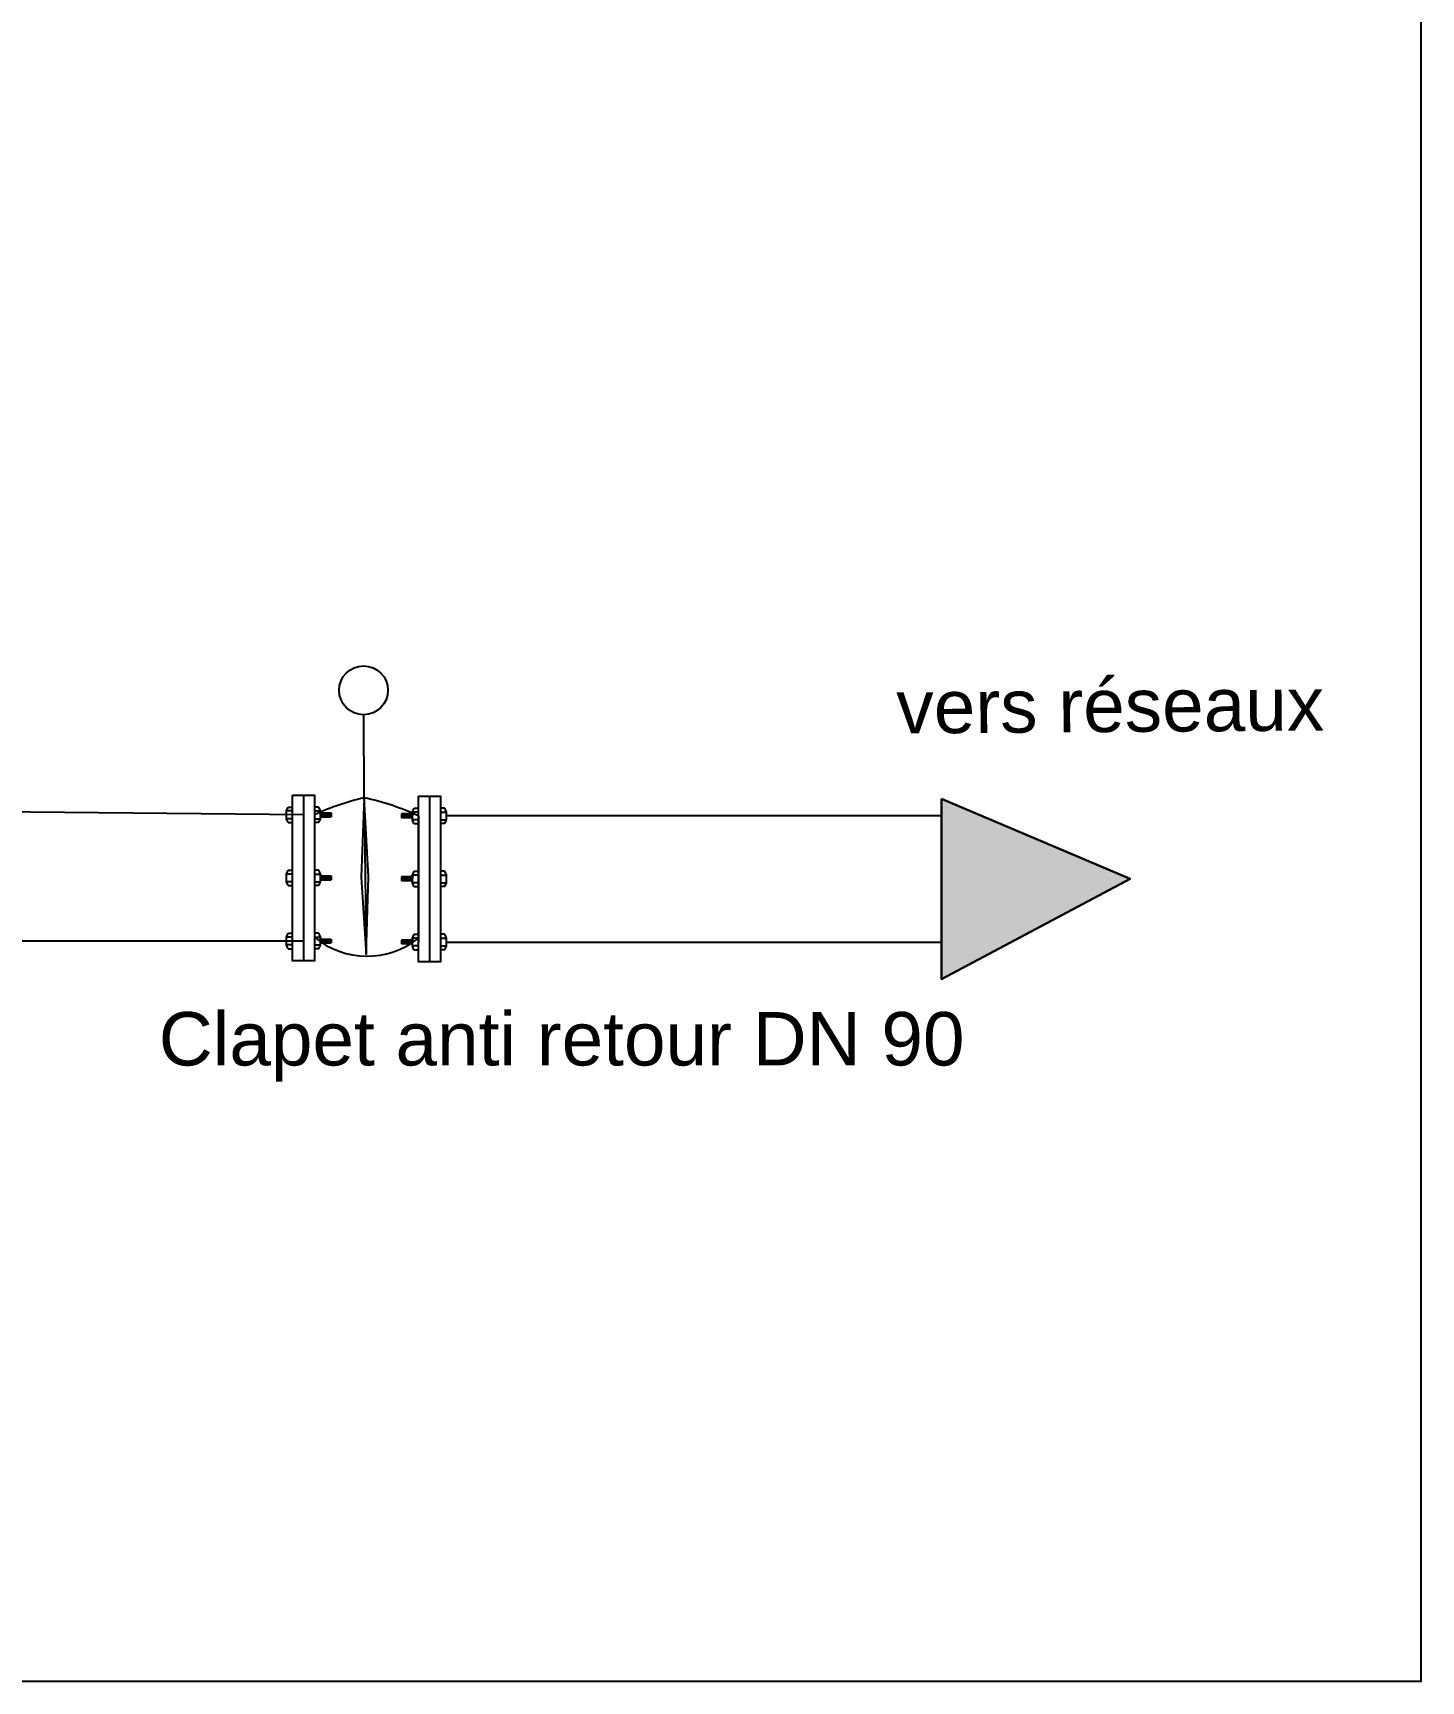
# Model space of a CAD drawing. Header units: millimetres. Extents: x 81856 to 91441, y 211852 to 275626.
# Drawn here: x 86990.9 to 87130.1, y 274937.1 to 275102.4 of the extents above; entities that cross this region are included whole.
import ezdxf

# ---------------------------------------------------------------- set-up
doc = ezdxf.new("R2010")
doc.units = ezdxf.units.MM
doc.header["$LTSCALE"] = 2
doc.styles.get("Standard").update_dxf_attribs({"font": 'txt.shx'})

msp = doc.modelspace()

# ---------------------------------------------------------------- hatches: boundary and pattern name
h = msp.add_hatch(color=256)
h.set_gradient(color1=(0, 0, 255), color2=(0, 0, 219), one_color=1, tint=0.43, name='CYLINDER')
h.paths.add_polyline_path([(87081.998, 275025.597), (87081.998, 275007.513), (87100.93, 275017.571)])

# ---------------------------------------------------------------- linework, layer by layer
for p, q in [((87024.096, 275025.708), (87024.058, 275034.052)), ((87024.096, 275025.708), (87024.317, 275010.029)), ((87081.998, 275025.597), (87100.93, 275017.571)), ((87081.998, 275007.513), (87081.998, 275025.597)), ((87100.93, 275017.571), (87081.998, 275007.513))]:
    msp.add_line(p, q)
at = {"color": 0}
for p, q in [((87016.33, 275024.392), (87016.486, 275024.779)), ((87016.486, 275024.779), (87016.929, 275024.779)), ((87018.024, 275025.984), (87018.024, 275009.37)), ((87019.562, 275024.779), (87019.12, 275024.779)), ((87019.718, 275024.392), (87019.562, 275024.779)), ((87030.654, 275025.878), (87030.654, 275009.264)), ((87030.654, 275025.878), (87030.654, 275009.264)), ((87030.654, 275025.878), (87030.654, 275009.264)), ((87018.024, 275024.005), (86968.702, 275024.47)), ((87016.33, 275023.617), (87016.33, 275024.392)), ((87016.926, 275024.392), (87016.33, 275024.392)), ((87016.472, 275023.23), (87016.33, 275023.617)), ((87016.926, 275023.617), (87016.33, 275023.617)), ((87016.472, 275023.23), (87016.929, 275023.23)), ((87019.576, 275023.23), (87019.12, 275023.23)), ((87019.122, 275024.392), (87019.718, 275024.392)), ((87019.122, 275023.617), (87019.718, 275023.617)), ((87019.576, 275023.23), (87019.718, 275023.617)), ((87019.718, 275023.617), (87019.718, 275024.392)), ((87019.718, 275023.617), (87019.718, 275024.392)), ((87019.718, 275024.392), (87019.718, 275024.005)), ((87019.718, 275023.617), (87019.718, 275024.392)), ((87019.718, 275024.198), (87020.814, 275024.198)), ((87019.718, 275023.811), (87020.814, 275023.811)), ((87019.759, 275024.198), (87019.759, 275023.811)), ((87019.864, 275024.198), (87019.864, 275023.811)), ((87019.97, 275024.198), (87019.97, 275023.811)), ((87019.97, 275024.198), (87019.97, 275023.811)), ((87020.075, 275024.198), (87020.075, 275023.811)), ((87020.181, 275024.198), (87020.181, 275023.811)), ((87020.286, 275024.198), (87020.286, 275023.811)), ((87020.392, 275024.198), (87020.392, 275023.811)), ((87020.497, 275024.198), (87020.497, 275023.811)), ((87020.603, 275024.198), (87020.603, 275023.811)), ((87020.708, 275024.198), (87020.708, 275023.811)), ((87020.814, 275024.198), (87020.814, 275023.811)), ((87027.865, 275024.092), (87027.865, 275023.705)), ((87028.96, 275024.092), (87027.865, 275024.092)), ((87028.96, 275023.705), (87027.865, 275023.705)), ((87027.97, 275024.092), (87027.97, 275023.705)), ((87028.075, 275024.092), (87028.075, 275023.705)), ((87028.181, 275024.092), (87028.181, 275023.705)), ((87028.286, 275024.092), (87028.286, 275023.705)), ((87028.392, 275024.092), (87028.392, 275023.705)), ((87028.497, 275024.092), (87028.497, 275023.705)), ((87028.603, 275024.092), (87028.603, 275023.705)), ((87028.603, 275024.092), (87028.603, 275023.705)), ((87028.603, 275024.092), (87028.603, 275023.705)), ((87028.708, 275024.092), (87028.708, 275023.705)), ((87028.708, 275024.092), (87028.708, 275023.705)), ((87028.708, 275024.092), (87028.708, 275023.705)), ((87028.708, 275024.092), (87028.708, 275023.705)), ((87028.708, 275024.092), (87028.708, 275023.705)), ((87028.708, 275024.092), (87028.708, 275023.705)), ((87028.814, 275024.092), (87028.814, 275023.705)), ((87028.814, 275024.092), (87028.814, 275023.705)), ((87028.814, 275024.092), (87028.814, 275023.705)), ((87028.919, 275024.092), (87028.919, 275023.705)), ((87028.919, 275024.092), (87028.919, 275023.705)), ((87028.919, 275024.092), (87028.919, 275023.705)), ((87028.96, 275024.286), (87029.116, 275024.673)), ((87028.96, 275024.286), (87029.116, 275024.673)), ((87028.96, 275024.286), (87029.116, 275024.673)), ((87028.96, 275023.511), (87028.96, 275024.286)), ((87028.96, 275024.286), (87028.96, 275023.898)), ((87028.96, 275023.511), (87028.96, 275024.286)), ((87028.96, 275023.511), (87028.96, 275024.286)), ((87029.556, 275024.286), (87028.96, 275024.286)), ((87028.96, 275023.511), (87028.96, 275024.286)), ((87028.96, 275024.286), (87028.96, 275023.898)), ((87028.96, 275023.511), (87028.96, 275024.286)), ((87028.96, 275023.511), (87028.96, 275024.286)), ((87029.556, 275024.286), (87028.96, 275024.286)), ((87028.96, 275023.511), (87028.96, 275024.286)), ((87028.96, 275024.286), (87028.96, 275023.898)), ((87028.96, 275023.511), (87028.96, 275024.286)), ((87028.96, 275023.511), (87028.96, 275024.286)), ((87029.556, 275024.286), (87028.96, 275024.286)), ((87029.102, 275023.124), (87028.96, 275023.511)), ((87029.556, 275023.511), (87028.96, 275023.511)), ((87029.102, 275023.124), (87028.96, 275023.511)), ((87029.556, 275023.511), (87028.96, 275023.511)), ((87029.102, 275023.124), (87028.96, 275023.511)), ((87029.556, 275023.511), (87028.96, 275023.511)), ((87029.102, 275023.124), (87029.558, 275023.124)), ((87029.102, 275023.124), (87029.558, 275023.124)), ((87029.102, 275023.124), (87029.558, 275023.124)), ((87029.116, 275024.673), (87029.558, 275024.673)), ((87029.116, 275024.673), (87029.558, 275024.673)), ((87029.116, 275024.673), (87029.558, 275024.673)), ((87029.556, 275023.898), (87029.556, 275011.243)), ((87029.556, 275023.898), (87029.556, 275011.243)), ((87029.556, 275023.898), (87029.556, 275011.243)), ((87032.192, 275024.673), (87031.75, 275024.673)), ((87032.192, 275024.673), (87031.75, 275024.673)), ((87032.192, 275024.673), (87031.75, 275024.673)), ((87032.206, 275023.124), (87031.75, 275023.124)), ((87032.206, 275023.124), (87031.75, 275023.124)), ((87032.206, 275023.124), (87031.75, 275023.124)), ((87031.752, 275024.286), (87032.348, 275024.286)), ((87031.752, 275024.286), (87032.348, 275024.286)), ((87031.752, 275024.286), (87032.348, 275024.286)), ((87031.752, 275023.511), (87032.348, 275023.511)), ((87031.752, 275023.511), (87032.348, 275023.511)), ((87031.752, 275023.511), (87032.348, 275023.511)), ((87032.348, 275024.286), (87032.192, 275024.673)), ((87032.348, 275024.286), (87032.192, 275024.673)), ((87032.348, 275024.286), (87032.192, 275024.673)), ((87032.206, 275023.124), (87032.348, 275023.511)), ((87032.206, 275023.124), (87032.348, 275023.511)), ((87032.206, 275023.124), (87032.348, 275023.511)), ((87032.348, 275023.511), (87032.348, 275024.286)), ((87032.348, 275023.511), (87032.348, 275024.286)), ((87032.348, 275023.511), (87032.348, 275024.286)), ((87081.998, 275023.898), (87032.348, 275023.898)), ((87016.33, 275018.07), (87016.486, 275018.457)), ((87016.486, 275018.457), (87016.929, 275018.457)), ((87019.562, 275018.457), (87019.12, 275018.457)), ((87019.718, 275018.07), (87019.562, 275018.457)), ((87028.96, 275017.964), (87029.116, 275018.351)), ((87028.96, 275017.964), (87029.116, 275018.351)), ((87028.96, 275017.964), (87029.116, 275018.351)), ((87029.116, 275018.351), (87029.558, 275018.351)), ((87029.116, 275018.351), (87029.558, 275018.351)), ((87029.116, 275018.351), (87029.558, 275018.351)), ((87032.192, 275018.351), (87031.75, 275018.351)), ((87032.192, 275018.351), (87031.75, 275018.351)), ((87032.192, 275018.351), (87031.75, 275018.351)), ((87032.348, 275017.964), (87032.192, 275018.351)), ((87032.348, 275017.964), (87032.192, 275018.351)), ((87032.348, 275017.964), (87032.192, 275018.351)), ((87016.33, 275017.296), (87016.33, 275018.07)), ((87016.926, 275018.07), (87016.33, 275018.07)), ((87016.472, 275016.908), (87016.33, 275017.296)), ((87016.926, 275017.296), (87016.33, 275017.296)), ((87016.472, 275016.908), (87016.929, 275016.908)), ((87019.576, 275016.908), (87019.12, 275016.908)), ((87019.122, 275018.07), (87019.718, 275018.07)), ((87019.122, 275017.296), (87019.718, 275017.296)), ((87019.576, 275016.908), (87019.718, 275017.296)), ((87019.718, 275017.296), (87019.718, 275018.07)), ((87019.718, 275018.07), (87019.718, 275017.683)), ((87019.718, 275017.296), (87019.718, 275018.07)), ((87019.718, 275017.877), (87020.814, 275017.877)), ((87019.718, 275017.489), (87020.814, 275017.489)), ((87019.759, 275017.877), (87019.759, 275017.489)), ((87019.864, 275017.877), (87019.864, 275017.489)), ((87019.97, 275017.877), (87019.97, 275017.489)), ((87019.97, 275017.877), (87019.97, 275017.489)), ((87020.075, 275017.877), (87020.075, 275017.489)), ((87020.181, 275017.877), (87020.181, 275017.489)), ((87020.286, 275017.877), (87020.286, 275017.489)), ((87020.392, 275017.877), (87020.392, 275017.489)), ((87020.497, 275017.877), (87020.497, 275017.489)), ((87020.603, 275017.877), (87020.603, 275017.489)), ((87020.708, 275017.877), (87020.708, 275017.489)), ((87020.814, 275017.877), (87020.814, 275017.489)), ((87028.96, 275017.77), (87027.865, 275017.77)), ((87027.865, 275017.77), (87027.865, 275017.383)), ((87028.96, 275017.383), (87027.865, 275017.383)), ((87027.97, 275017.77), (87027.97, 275017.383)), ((87028.075, 275017.77), (87028.075, 275017.383)), ((87028.181, 275017.77), (87028.181, 275017.383)), ((87028.286, 275017.77), (87028.286, 275017.383)), ((87028.392, 275017.77), (87028.392, 275017.383)), ((87028.497, 275017.77), (87028.497, 275017.383)), ((87028.603, 275017.77), (87028.603, 275017.383)), ((87028.603, 275017.77), (87028.603, 275017.383)), ((87028.603, 275017.77), (87028.603, 275017.383)), ((87028.708, 275017.77), (87028.708, 275017.383)), ((87028.708, 275017.77), (87028.708, 275017.383)), ((87028.708, 275017.77), (87028.708, 275017.383)), ((87028.708, 275017.77), (87028.708, 275017.383)), ((87028.708, 275017.77), (87028.708, 275017.383)), ((87028.708, 275017.77), (87028.708, 275017.383)), ((87028.814, 275017.77), (87028.814, 275017.383)), ((87028.814, 275017.77), (87028.814, 275017.383)), ((87028.814, 275017.77), (87028.814, 275017.383)), ((87028.919, 275017.77), (87028.919, 275017.383)), ((87028.919, 275017.77), (87028.919, 275017.383)), ((87028.919, 275017.77), (87028.919, 275017.383)), ((87028.96, 275017.189), (87028.96, 275017.964)), ((87028.96, 275017.964), (87028.96, 275017.577)), ((87028.96, 275017.189), (87028.96, 275017.964)), ((87029.556, 275017.964), (87028.96, 275017.964)), ((87028.96, 275017.189), (87028.96, 275017.964)), ((87028.96, 275017.964), (87028.96, 275017.577)), ((87028.96, 275017.189), (87028.96, 275017.964)), ((87029.556, 275017.964), (87028.96, 275017.964)), ((87028.96, 275017.189), (87028.96, 275017.964)), ((87028.96, 275017.964), (87028.96, 275017.577)), ((87028.96, 275017.189), (87028.96, 275017.964)), ((87029.556, 275017.964), (87028.96, 275017.964)), ((87029.102, 275016.802), (87028.96, 275017.189)), ((87029.556, 275017.189), (87028.96, 275017.189)), ((87029.102, 275016.802), (87028.96, 275017.189)), ((87029.556, 275017.189), (87028.96, 275017.189)), ((87029.102, 275016.802), (87028.96, 275017.189)), ((87029.556, 275017.189), (87028.96, 275017.189)), ((87029.102, 275016.802), (87029.558, 275016.802)), ((87029.102, 275016.802), (87029.558, 275016.802)), ((87029.102, 275016.802), (87029.558, 275016.802)), ((87032.206, 275016.802), (87031.75, 275016.802)), ((87032.206, 275016.802), (87031.75, 275016.802)), ((87032.206, 275016.802), (87031.75, 275016.802)), ((87031.752, 275017.964), (87032.348, 275017.964)), ((87031.752, 275017.964), (87032.348, 275017.964)), ((87031.752, 275017.964), (87032.348, 275017.964)), ((87031.752, 275017.189), (87032.348, 275017.189)), ((87031.752, 275017.189), (87032.348, 275017.189)), ((87031.752, 275017.189), (87032.348, 275017.189)), ((87032.206, 275016.802), (87032.348, 275017.189)), ((87032.206, 275016.802), (87032.348, 275017.189)), ((87032.206, 275016.802), (87032.348, 275017.189)), ((87032.348, 275017.189), (87032.348, 275017.964)), ((87032.348, 275017.189), (87032.348, 275017.964)), ((87032.348, 275017.189), (87032.348, 275017.964)), ((87016.33, 275011.737), (87016.486, 275012.124)), ((87016.33, 275011.737), (87016.486, 275012.124)), ((87016.926, 275011.737), (87016.33, 275011.737)), ((87016.33, 275010.962), (87016.33, 275011.737)), ((87016.926, 275011.737), (87016.33, 275011.737)), ((87016.33, 275010.962), (87016.33, 275011.737)), ((87016.486, 275012.124), (87016.929, 275012.124)), ((87016.486, 275012.124), (87016.929, 275012.124)), ((87019.562, 275012.124), (87019.12, 275012.124)), ((87019.562, 275012.124), (87019.12, 275012.124)), ((87019.122, 275011.737), (87019.718, 275011.737)), ((87019.122, 275011.737), (87019.718, 275011.737)), ((87019.718, 275011.737), (87019.562, 275012.124)), ((87019.718, 275011.737), (87019.562, 275012.124)), ((87019.718, 275010.962), (87019.718, 275011.737)), ((87019.718, 275011.737), (87019.718, 275011.349)), ((87019.718, 275010.962), (87019.718, 275011.737)), ((87019.718, 275011.737), (87019.718, 275011.349)), ((87019.718, 275011.543), (87020.814, 275011.543)), ((87019.718, 275011.543), (87020.814, 275011.543)), ((87019.759, 275011.543), (87019.759, 275011.156)), ((87019.759, 275011.543), (87019.759, 275011.156)), ((87019.864, 275011.543), (87019.864, 275011.156)), ((87019.864, 275011.543), (87019.864, 275011.156)), ((87019.97, 275011.543), (87019.97, 275011.156)), ((87019.97, 275011.543), (87019.97, 275011.156)), ((87019.97, 275011.543), (87019.97, 275011.156)), ((87019.97, 275011.543), (87019.97, 275011.156)), ((87020.075, 275011.543), (87020.075, 275011.156)), ((87020.075, 275011.543), (87020.075, 275011.156)), ((87020.181, 275011.543), (87020.181, 275011.156)), ((87020.181, 275011.543), (87020.181, 275011.156)), ((87020.286, 275011.543), (87020.286, 275011.156)), ((87020.286, 275011.543), (87020.286, 275011.156)), ((87020.392, 275011.543), (87020.392, 275011.156)), ((87020.392, 275011.543), (87020.392, 275011.156)), ((87020.497, 275011.543), (87020.497, 275011.156)), ((87020.497, 275011.543), (87020.497, 275011.156)), ((87020.603, 275011.543), (87020.603, 275011.156)), ((87020.603, 275011.543), (87020.603, 275011.156)), ((87020.708, 275011.543), (87020.708, 275011.156)), ((87020.708, 275011.543), (87020.708, 275011.156)), ((87020.814, 275011.543), (87020.814, 275011.156)), ((87020.814, 275011.543), (87020.814, 275011.156)), ((87028.96, 275011.631), (87029.116, 275012.018)), ((87028.96, 275011.631), (87029.116, 275012.018)), ((87028.96, 275011.631), (87029.116, 275012.018)), ((87028.96, 275011.631), (87029.116, 275012.018)), ((87028.96, 275011.631), (87029.116, 275012.018)), ((87028.96, 275011.631), (87029.116, 275012.018)), ((87028.96, 275011.631), (87028.96, 275011.243)), ((87029.556, 275011.631), (87028.96, 275011.631)), ((87028.96, 275010.856), (87028.96, 275011.631)), ((87028.96, 275011.631), (87028.96, 275011.243)), ((87029.556, 275011.631), (87028.96, 275011.631)), ((87028.96, 275010.856), (87028.96, 275011.631)), ((87028.96, 275011.631), (87028.96, 275011.243)), ((87029.556, 275011.631), (87028.96, 275011.631)), ((87028.96, 275010.856), (87028.96, 275011.631)), ((87028.96, 275011.631), (87028.96, 275011.243)), ((87029.556, 275011.631), (87028.96, 275011.631)), ((87028.96, 275010.856), (87028.96, 275011.631)), ((87028.96, 275011.631), (87028.96, 275011.243)), ((87029.556, 275011.631), (87028.96, 275011.631)), ((87028.96, 275010.856), (87028.96, 275011.631)), ((87028.96, 275011.631), (87028.96, 275011.243)), ((87029.556, 275011.631), (87028.96, 275011.631)), ((87028.96, 275010.856), (87028.96, 275011.631)), ((87029.116, 275012.018), (87029.558, 275012.018)), ((87029.116, 275012.018), (87029.558, 275012.018)), ((87029.116, 275012.018), (87029.558, 275012.018)), ((87029.116, 275012.018), (87029.558, 275012.018)), ((87029.116, 275012.018), (87029.558, 275012.018)), ((87029.116, 275012.018), (87029.558, 275012.018)), ((87032.192, 275012.018), (87031.75, 275012.018)), ((87032.192, 275012.018), (87031.75, 275012.018)), ((87032.192, 275012.018), (87031.75, 275012.018)), ((87032.192, 275012.018), (87031.75, 275012.018)), ((87032.192, 275012.018), (87031.75, 275012.018)), ((87032.192, 275012.018), (87031.75, 275012.018)), ((87031.752, 275011.631), (87032.348, 275011.631)), ((87031.752, 275011.631), (87032.348, 275011.631)), ((87031.752, 275011.631), (87032.348, 275011.631)), ((87031.752, 275011.631), (87032.348, 275011.631)), ((87031.752, 275011.631), (87032.348, 275011.631)), ((87031.752, 275011.631), (87032.348, 275011.631)), ((87032.348, 275011.631), (87032.192, 275012.018)), ((87032.348, 275011.631), (87032.192, 275012.018)), ((87032.348, 275011.631), (87032.192, 275012.018)), ((87032.348, 275011.631), (87032.192, 275012.018)), ((87032.348, 275011.631), (87032.192, 275012.018)), ((87032.348, 275011.631), (87032.192, 275012.018)), ((87032.348, 275010.856), (87032.348, 275011.631)), ((87032.348, 275010.856), (87032.348, 275011.631)), ((87032.348, 275010.856), (87032.348, 275011.631)), ((87032.348, 275010.856), (87032.348, 275011.631)), ((87032.348, 275010.856), (87032.348, 275011.631)), ((87032.348, 275010.856), (87032.348, 275011.631)), ((86968.374, 275011.349), (87018.024, 275011.349)), ((87016.926, 275010.962), (87016.33, 275010.962)), ((87016.472, 275010.575), (87016.33, 275010.962)), ((87016.926, 275010.962), (87016.33, 275010.962)), ((87016.472, 275010.575), (87016.33, 275010.962)), ((87016.472, 275010.575), (87016.929, 275010.575)), ((87016.472, 275010.575), (87016.929, 275010.575)), ((87019.576, 275010.575), (87019.12, 275010.575)), ((87019.576, 275010.575), (87019.12, 275010.575)), ((87019.122, 275010.962), (87019.718, 275010.962)), ((87019.122, 275010.962), (87019.718, 275010.962)), ((87019.576, 275010.575), (87019.718, 275010.962)), ((87019.576, 275010.575), (87019.718, 275010.962)), ((87019.718, 275011.156), (87020.814, 275011.156)), ((87019.718, 275011.156), (87020.814, 275011.156)), ((87027.865, 275011.437), (87027.865, 275011.05)), ((87028.96, 275011.437), (87027.865, 275011.437)), ((87027.865, 275011.437), (87027.865, 275011.05)), ((87028.96, 275011.437), (87027.865, 275011.437)), ((87028.96, 275011.05), (87027.865, 275011.05)), ((87028.96, 275011.05), (87027.865, 275011.05)), ((87027.97, 275011.437), (87027.97, 275011.05)), ((87027.97, 275011.437), (87027.97, 275011.05)), ((87028.075, 275011.437), (87028.075, 275011.05)), ((87028.075, 275011.437), (87028.075, 275011.05)), ((87028.181, 275011.437), (87028.181, 275011.05)), ((87028.181, 275011.437), (87028.181, 275011.05)), ((87028.286, 275011.437), (87028.286, 275011.05)), ((87028.286, 275011.437), (87028.286, 275011.05)), ((87028.392, 275011.437), (87028.392, 275011.05)), ((87028.392, 275011.437), (87028.392, 275011.05)), ((87028.497, 275011.437), (87028.497, 275011.05)), ((87028.497, 275011.437), (87028.497, 275011.05)), ((87028.603, 275011.437), (87028.603, 275011.05)), ((87028.603, 275011.437), (87028.603, 275011.05)), ((87028.603, 275011.437), (87028.603, 275011.05)), ((87028.603, 275011.437), (87028.603, 275011.05)), ((87028.603, 275011.437), (87028.603, 275011.05)), ((87028.603, 275011.437), (87028.603, 275011.05)), ((87028.708, 275011.437), (87028.708, 275011.05)), ((87028.708, 275011.437), (87028.708, 275011.05)), ((87028.708, 275011.437), (87028.708, 275011.05)), ((87028.708, 275011.437), (87028.708, 275011.05)), ((87028.708, 275011.437), (87028.708, 275011.05)), ((87028.708, 275011.437), (87028.708, 275011.05)), ((87028.708, 275011.437), (87028.708, 275011.05)), ((87028.708, 275011.437), (87028.708, 275011.05)), ((87028.708, 275011.437), (87028.708, 275011.05)), ((87028.708, 275011.437), (87028.708, 275011.05)), ((87028.708, 275011.437), (87028.708, 275011.05)), ((87028.708, 275011.437), (87028.708, 275011.05)), ((87028.814, 275011.437), (87028.814, 275011.05)), ((87028.814, 275011.437), (87028.814, 275011.05)), ((87028.814, 275011.437), (87028.814, 275011.05)), ((87028.814, 275011.437), (87028.814, 275011.05)), ((87028.814, 275011.437), (87028.814, 275011.05)), ((87028.814, 275011.437), (87028.814, 275011.05)), ((87028.919, 275011.437), (87028.919, 275011.05)), ((87028.919, 275011.437), (87028.919, 275011.05)), ((87028.919, 275011.437), (87028.919, 275011.05)), ((87028.919, 275011.437), (87028.919, 275011.05)), ((87028.919, 275011.437), (87028.919, 275011.05)), ((87028.919, 275011.437), (87028.919, 275011.05)), ((87029.556, 275010.856), (87028.96, 275010.856)), ((87029.102, 275010.469), (87028.96, 275010.856)), ((87029.556, 275010.856), (87028.96, 275010.856)), ((87029.102, 275010.469), (87028.96, 275010.856)), ((87029.556, 275010.856), (87028.96, 275010.856)), ((87029.102, 275010.469), (87028.96, 275010.856)), ((87029.556, 275010.856), (87028.96, 275010.856)), ((87029.102, 275010.469), (87028.96, 275010.856)), ((87029.556, 275010.856), (87028.96, 275010.856)), ((87029.102, 275010.469), (87028.96, 275010.856)), ((87029.556, 275010.856), (87028.96, 275010.856)), ((87029.102, 275010.469), (87028.96, 275010.856)), ((87029.102, 275010.469), (87029.558, 275010.469)), ((87029.102, 275010.469), (87029.558, 275010.469)), ((87029.102, 275010.469), (87029.558, 275010.469)), ((87029.102, 275010.469), (87029.558, 275010.469)), ((87029.102, 275010.469), (87029.558, 275010.469)), ((87029.102, 275010.469), (87029.558, 275010.469)), ((87032.206, 275010.469), (87031.75, 275010.469)), ((87032.206, 275010.469), (87031.75, 275010.469)), ((87032.206, 275010.469), (87031.75, 275010.469)), ((87032.206, 275010.469), (87031.75, 275010.469)), ((87032.206, 275010.469), (87031.75, 275010.469)), ((87032.206, 275010.469), (87031.75, 275010.469)), ((87031.752, 275010.856), (87032.348, 275010.856)), ((87031.752, 275010.856), (87032.348, 275010.856)), ((87031.752, 275010.856), (87032.348, 275010.856)), ((87031.752, 275010.856), (87032.348, 275010.856)), ((87031.752, 275010.856), (87032.348, 275010.856)), ((87031.752, 275010.856), (87032.348, 275010.856)), ((87032.206, 275010.469), (87032.348, 275010.856)), ((87032.206, 275010.469), (87032.348, 275010.856)), ((87032.206, 275010.469), (87032.348, 275010.856)), ((87032.206, 275010.469), (87032.348, 275010.856)), ((87032.206, 275010.469), (87032.348, 275010.856)), ((87032.206, 275010.469), (87032.348, 275010.856)), ((87032.348, 275011.243), (87081.998, 275011.243))]:
    msp.add_line(p, q, dxfattribs=at)
msp.add_lwpolyline([(86150.987, 274937.11), (87130.082, 274937.11), (87130.082, 275536.135), (86150.987, 275536.135)], close=True)
for points in [[(87016.926, 275025.984), (87019.122, 275025.984), (87019.122, 275009.37), (87016.926, 275009.37)], [(87029.556, 275025.878), (87031.752, 275025.878), (87031.752, 275009.264), (87029.556, 275009.264)], [(87029.556, 275025.878), (87031.752, 275025.878), (87031.752, 275009.264), (87029.556, 275009.264)], [(87029.556, 275025.878), (87031.752, 275025.878), (87031.752, 275009.264), (87029.556, 275009.264)]]:
    msp.add_lwpolyline(points, close=True, dxfattribs=at)
at = {"flags": 128}
for points in [[(87024.096, 275025.708), (87023.821, 275017.76), (87024.317, 275010.029), (87024.551, 275017.779), (87024.096, 275025.708)], [(87081.998, 275025.597), (87081.998, 275007.513), (87100.93, 275017.571), (87081.998, 275025.597)]]:
    msp.add_lwpolyline(points, dxfattribs=at)
msp.add_circle((87024.047, 275036.499), 2.447)
at = {"color": 0}
for centre, start, end in [((87029.668, 275001.32), 102.87191, 114.93403), ((87019.01, 275001.214), 65.06597, 78.26979)]:
    msp.add_arc(centre, 25.016, start, end, dxfattribs=at)
msp.add_arc((87024.404, 275018.065), 8.243, 230.1517, 308.68196)

# ---------------------------------------------------------------- texts
at = {"color": 0, "insert": (87077.454, 275037.523), "char_height": 5.36403, "width": 319.87406, "attachment_point": 1, "rotation": 0.41214}
msp.add_mtext('{\\fArial|b0|i0|c0|p34;vers réseaux}', dxfattribs=at)
at = {"color": 0, "insert": (87003.512, 275004.224), "char_height": 5.36403, "width": 319.87406, "attachment_point": 1}
msp.add_mtext('{\\fArial|b0|i0|c0|p34;Clapet anti retour DN 90 }', dxfattribs=at)

doc.saveas('drawing.dxf')
